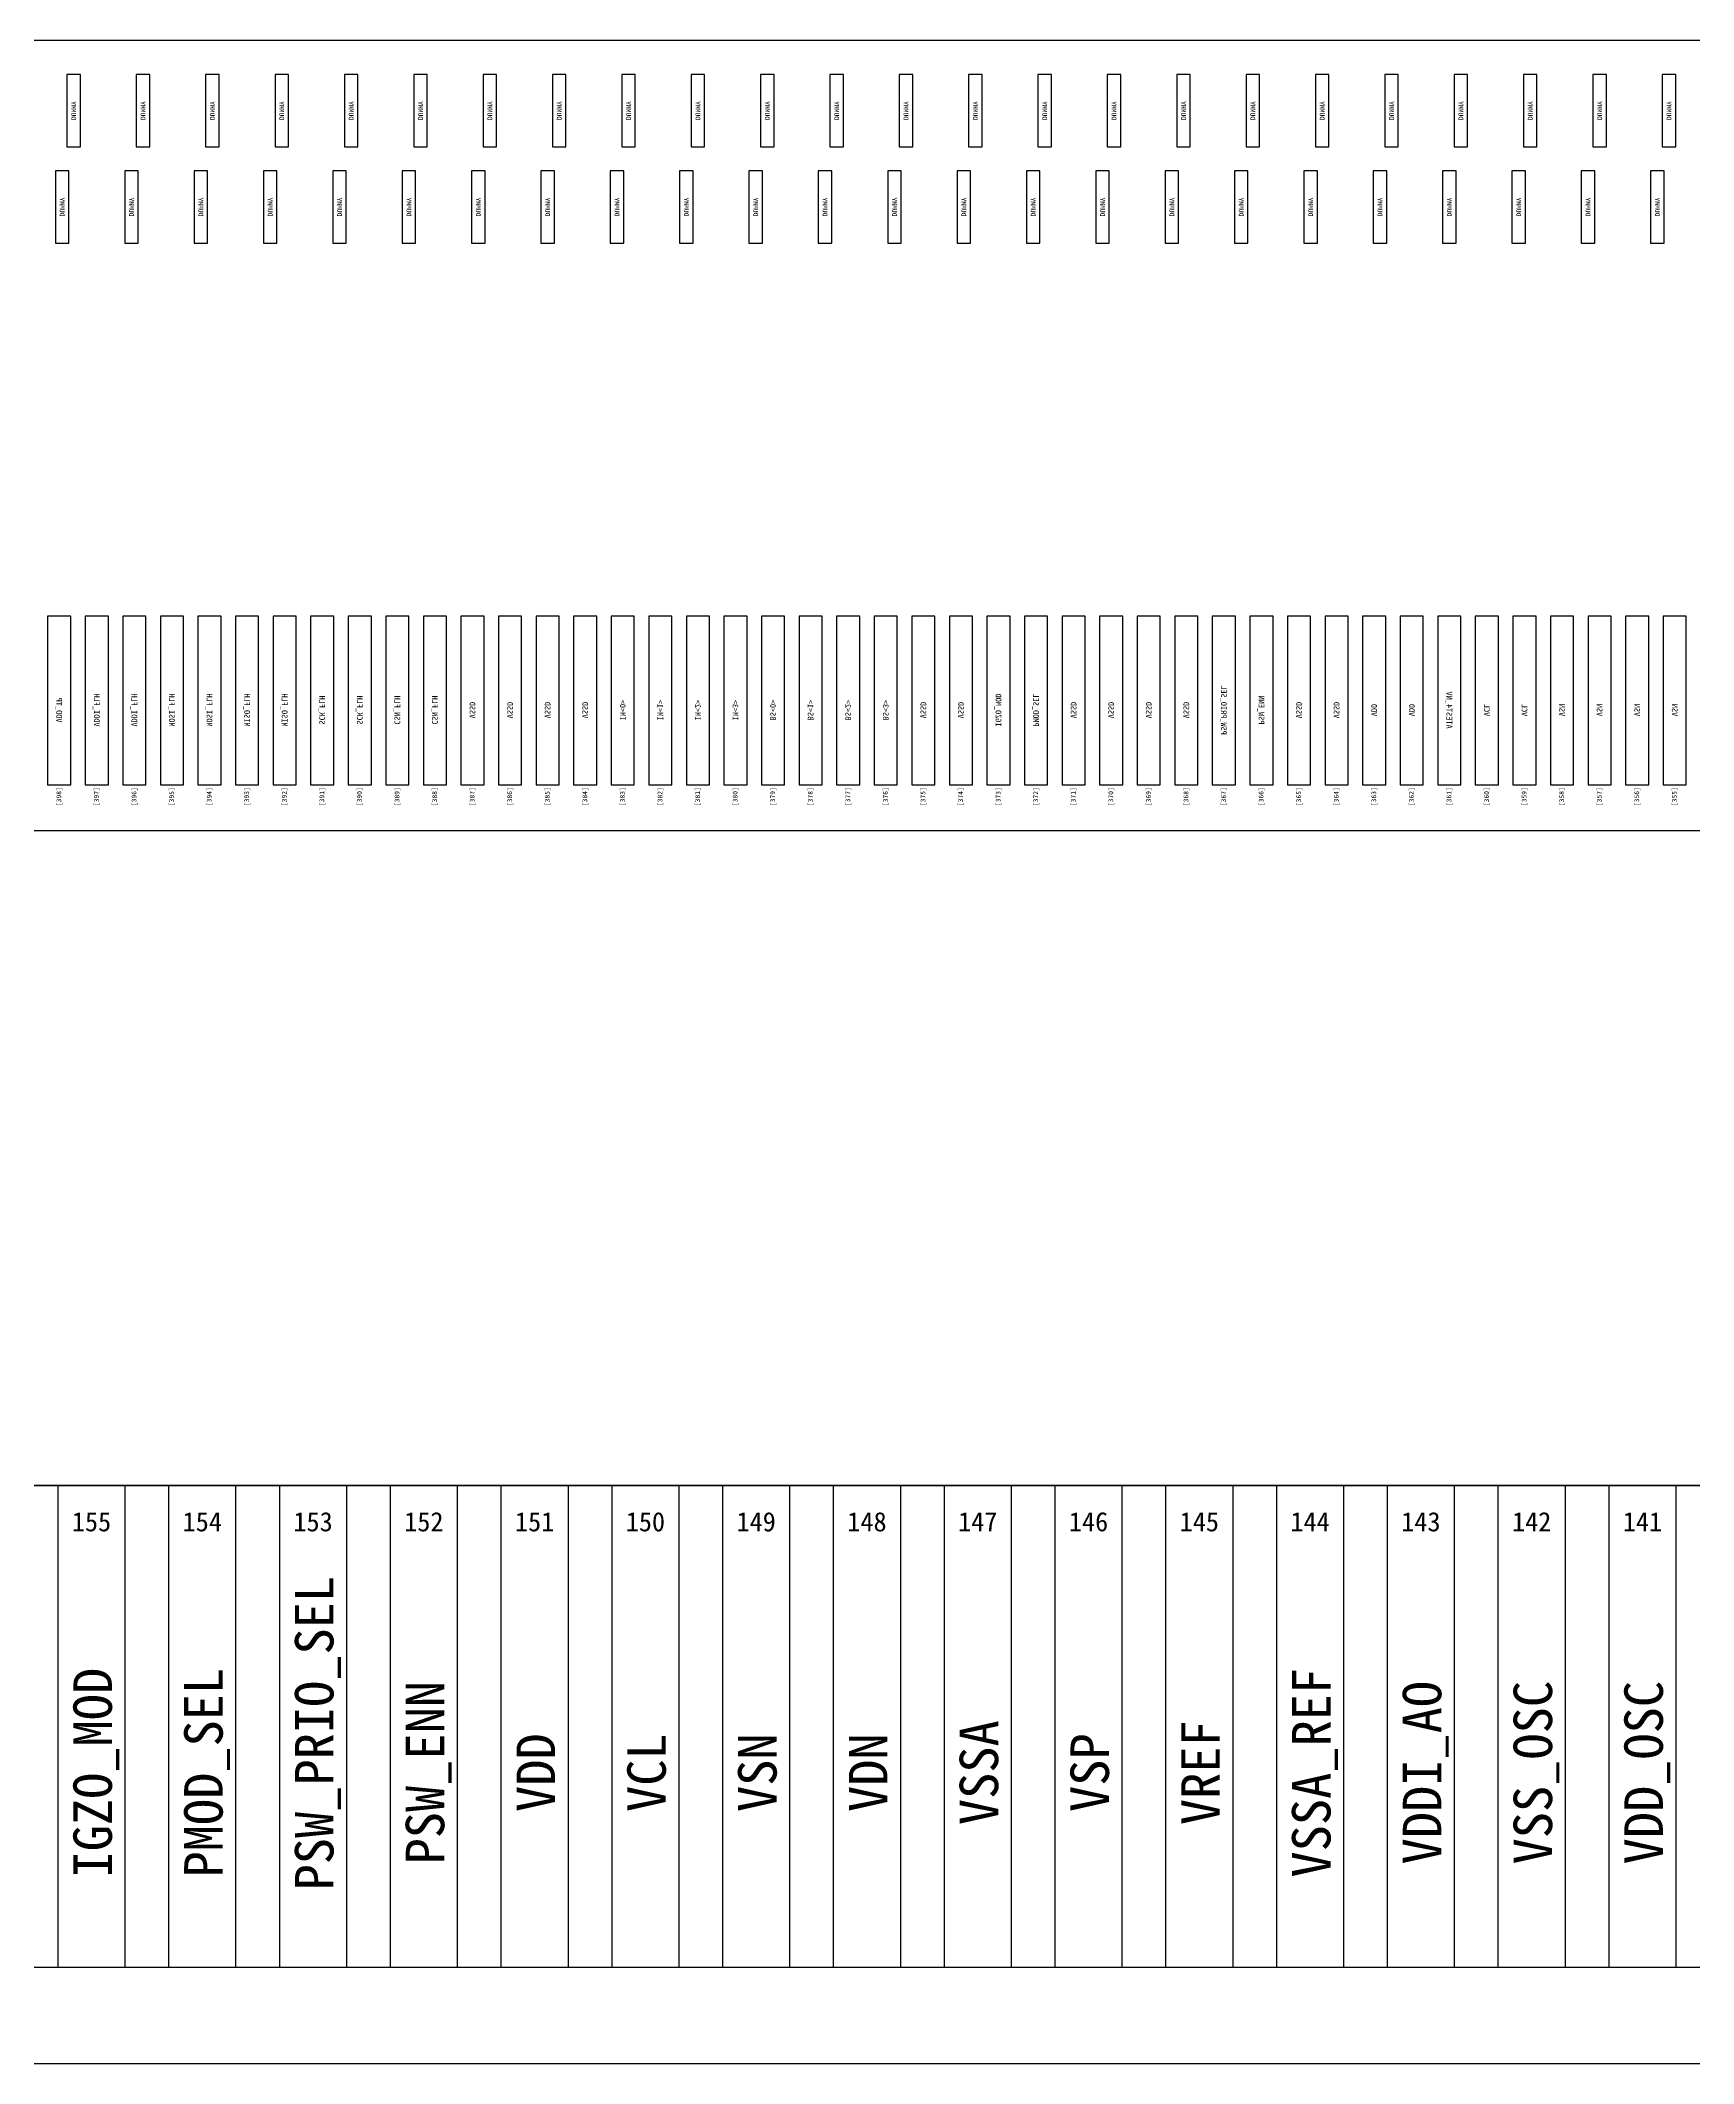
# Model space of a CAD drawing. Header units: millimetres. Extents: x 7349 to 7879, y -734 to -358.
# Drawn here: x 7447.591 to 7449.307, y -525.981 to -523.881 of the extents above; entities that cross this region are included whole.
import ezdxf
from ezdxf.enums import TextEntityAlignment as Align

# ---------------------------------------------------------------- set-up
doc = ezdxf.new("R2010")
doc.units = ezdxf.units.MM
doc.layers.add('FPC', color=42, linetype='Continuous')
doc.layers.add('标 注', color=3, linetype='Continuous')

# ---------------------------------------------------------------- blocks, each defined once
blk = doc.blocks.new('LCD')
at = {"color": 6}
blk.add_line((7370.5424, -538.5852), (7424.3824, -538.5852), dxfattribs=at)
for points in [[(7384.9624, -537.3052), (7409.9624, -537.3052), (7409.9624, -536.4852), (7384.9624, -536.4852)], [(7394.3894, -536.5955), (7394.4034, -536.5955), (7394.4034, -536.5205), (7394.3894, -536.5205)], [(7394.3894, -536.5955), (7394.4034, -536.5955), (7394.4034, -536.5205), (7394.3894, -536.5205)], [(7394.4614, -536.5955), (7394.4754, -536.5955), (7394.4754, -536.5205), (7394.4614, -536.5205)], [(7394.4614, -536.5955), (7394.4754, -536.5955), (7394.4754, -536.5205), (7394.4614, -536.5205)], [(7394.5334, -536.5955), (7394.5474, -536.5955), (7394.5474, -536.5205), (7394.5334, -536.5205)], [(7394.5334, -536.5955), (7394.5474, -536.5955), (7394.5474, -536.5205), (7394.5334, -536.5205)], [(7394.6054, -536.5955), (7394.6194, -536.5955), (7394.6194, -536.5205), (7394.6054, -536.5205)], [(7394.6054, -536.5955), (7394.6194, -536.5955), (7394.6194, -536.5205), (7394.6054, -536.5205)], [(7394.6774, -536.5955), (7394.6914, -536.5955), (7394.6914, -536.5205), (7394.6774, -536.5205)], [(7394.6774, -536.5955), (7394.6914, -536.5955), (7394.6914, -536.5205), (7394.6774, -536.5205)], [(7394.7494, -536.5955), (7394.7634, -536.5955), (7394.7634, -536.5205), (7394.7494, -536.5205)], [(7394.7494, -536.5955), (7394.7634, -536.5955), (7394.7634, -536.5205), (7394.7494, -536.5205)], [(7394.8214, -536.5955), (7394.8354, -536.5955), (7394.8354, -536.5205), (7394.8214, -536.5205)], [(7394.8214, -536.5955), (7394.8354, -536.5955), (7394.8354, -536.5205), (7394.8214, -536.5205)], [(7394.8934, -536.5955), (7394.9074, -536.5955), (7394.9074, -536.5205), (7394.8934, -536.5205)], [(7394.8934, -536.5955), (7394.9074, -536.5955), (7394.9074, -536.5205), (7394.8934, -536.5205)], [(7394.9654, -536.5955), (7394.9794, -536.5955), (7394.9794, -536.5205), (7394.9654, -536.5205)], [(7394.9654, -536.5955), (7394.9794, -536.5955), (7394.9794, -536.5205), (7394.9654, -536.5205)], [(7395.0374, -536.5955), (7395.0514, -536.5955), (7395.0514, -536.5205), (7395.0374, -536.5205)], [(7395.0374, -536.5955), (7395.0514, -536.5955), (7395.0514, -536.5205), (7395.0374, -536.5205)], [(7395.1094, -536.5955), (7395.1234, -536.5955), (7395.1234, -536.5205), (7395.1094, -536.5205)], [(7395.1094, -536.5955), (7395.1234, -536.5955), (7395.1234, -536.5205), (7395.1094, -536.5205)], [(7395.1814, -536.5955), (7395.1954, -536.5955), (7395.1954, -536.5205), (7395.1814, -536.5205)], [(7395.1814, -536.5955), (7395.1954, -536.5955), (7395.1954, -536.5205), (7395.1814, -536.5205)], [(7395.2534, -536.5955), (7395.2674, -536.5955), (7395.2674, -536.5205), (7395.2534, -536.5205)], [(7395.2534, -536.5955), (7395.2674, -536.5955), (7395.2674, -536.5205), (7395.2534, -536.5205)], [(7395.3254, -536.5955), (7395.3394, -536.5955), (7395.3394, -536.5205), (7395.3254, -536.5205)], [(7395.3254, -536.5955), (7395.3394, -536.5955), (7395.3394, -536.5205), (7395.3254, -536.5205)], [(7395.3974, -536.5955), (7395.4114, -536.5955), (7395.4114, -536.5205), (7395.3974, -536.5205)], [(7395.3974, -536.5955), (7395.4114, -536.5955), (7395.4114, -536.5205), (7395.3974, -536.5205)], [(7395.4694, -536.5955), (7395.4834, -536.5955), (7395.4834, -536.5205), (7395.4694, -536.5205)], [(7395.4694, -536.5955), (7395.4834, -536.5955), (7395.4834, -536.5205), (7395.4694, -536.5205)], [(7395.5414, -536.5955), (7395.5554, -536.5955), (7395.5554, -536.5205), (7395.5414, -536.5205)], [(7395.5414, -536.5955), (7395.5554, -536.5955), (7395.5554, -536.5205), (7395.5414, -536.5205)], [(7395.6134, -536.5955), (7395.6274, -536.5955), (7395.6274, -536.5205), (7395.6134, -536.5205)], [(7395.6134, -536.5955), (7395.6274, -536.5955), (7395.6274, -536.5205), (7395.6134, -536.5205)], [(7395.6854, -536.5955), (7395.6994, -536.5955), (7395.6994, -536.5205), (7395.6854, -536.5205)], [(7395.6854, -536.5955), (7395.6994, -536.5955), (7395.6994, -536.5205), (7395.6854, -536.5205)], [(7395.7574, -536.5955), (7395.7714, -536.5955), (7395.7714, -536.5205), (7395.7574, -536.5205)], [(7395.7574, -536.5955), (7395.7714, -536.5955), (7395.7714, -536.5205), (7395.7574, -536.5205)], [(7395.8294, -536.5955), (7395.8434, -536.5955), (7395.8434, -536.5205), (7395.8294, -536.5205)], [(7395.8294, -536.5955), (7395.8434, -536.5955), (7395.8434, -536.5205), (7395.8294, -536.5205)], [(7395.9014, -536.5955), (7395.9154, -536.5955), (7395.9154, -536.5205), (7395.9014, -536.5205)], [(7395.9014, -536.5955), (7395.9154, -536.5955), (7395.9154, -536.5205), (7395.9014, -536.5205)], [(7395.9734, -536.5955), (7395.9874, -536.5955), (7395.9874, -536.5205), (7395.9734, -536.5205)], [(7395.9734, -536.5955), (7395.9874, -536.5955), (7395.9874, -536.5205), (7395.9734, -536.5205)], [(7396.0454, -536.5955), (7396.0594, -536.5955), (7396.0594, -536.5205), (7396.0454, -536.5205)], [(7396.0454, -536.5955), (7396.0594, -536.5955), (7396.0594, -536.5205), (7396.0454, -536.5205)], [(7394.3774, -536.6955), (7394.3914, -536.6955), (7394.3914, -536.6205), (7394.3774, -536.6205)], [(7394.3774, -536.6955), (7394.3914, -536.6955), (7394.3914, -536.6205), (7394.3774, -536.6205)], [(7394.4494, -536.6955), (7394.4634, -536.6955), (7394.4634, -536.6205), (7394.4494, -536.6205)], [(7394.4494, -536.6955), (7394.4634, -536.6955), (7394.4634, -536.6205), (7394.4494, -536.6205)], [(7394.5214, -536.6955), (7394.5354, -536.6955), (7394.5354, -536.6205), (7394.5214, -536.6205)], [(7394.5214, -536.6955), (7394.5354, -536.6955), (7394.5354, -536.6205), (7394.5214, -536.6205)], [(7394.5934, -536.6955), (7394.6074, -536.6955), (7394.6074, -536.6205), (7394.5934, -536.6205)], [(7394.5934, -536.6955), (7394.6074, -536.6955), (7394.6074, -536.6205), (7394.5934, -536.6205)], [(7394.6654, -536.6955), (7394.6794, -536.6955), (7394.6794, -536.6205), (7394.6654, -536.6205)], [(7394.6654, -536.6955), (7394.6794, -536.6955), (7394.6794, -536.6205), (7394.6654, -536.6205)], [(7394.7374, -536.6955), (7394.7514, -536.6955), (7394.7514, -536.6205), (7394.7374, -536.6205)], [(7394.7374, -536.6955), (7394.7514, -536.6955), (7394.7514, -536.6205), (7394.7374, -536.6205)], [(7394.8094, -536.6955), (7394.8234, -536.6955), (7394.8234, -536.6205), (7394.8094, -536.6205)], [(7394.8094, -536.6955), (7394.8234, -536.6955), (7394.8234, -536.6205), (7394.8094, -536.6205)], [(7394.8814, -536.6955), (7394.8954, -536.6955), (7394.8954, -536.6205), (7394.8814, -536.6205)], [(7394.8814, -536.6955), (7394.8954, -536.6955), (7394.8954, -536.6205), (7394.8814, -536.6205)], [(7394.9534, -536.6955), (7394.9674, -536.6955), (7394.9674, -536.6205), (7394.9534, -536.6205)], [(7394.9534, -536.6955), (7394.9674, -536.6955), (7394.9674, -536.6205), (7394.9534, -536.6205)], [(7395.0254, -536.6955), (7395.0394, -536.6955), (7395.0394, -536.6205), (7395.0254, -536.6205)], [(7395.0254, -536.6955), (7395.0394, -536.6955), (7395.0394, -536.6205), (7395.0254, -536.6205)], [(7395.0974, -536.6955), (7395.1114, -536.6955), (7395.1114, -536.6205), (7395.0974, -536.6205)], [(7395.0974, -536.6955), (7395.1114, -536.6955), (7395.1114, -536.6205), (7395.0974, -536.6205)], [(7395.1694, -536.6955), (7395.1834, -536.6955), (7395.1834, -536.6205), (7395.1694, -536.6205)], [(7395.1694, -536.6955), (7395.1834, -536.6955), (7395.1834, -536.6205), (7395.1694, -536.6205)], [(7395.2414, -536.6955), (7395.2554, -536.6955), (7395.2554, -536.6205), (7395.2414, -536.6205)], [(7395.2414, -536.6955), (7395.2554, -536.6955), (7395.2554, -536.6205), (7395.2414, -536.6205)], [(7395.3134, -536.6955), (7395.3274, -536.6955), (7395.3274, -536.6205), (7395.3134, -536.6205)], [(7395.3134, -536.6955), (7395.3274, -536.6955), (7395.3274, -536.6205), (7395.3134, -536.6205)], [(7395.3854, -536.6955), (7395.3994, -536.6955), (7395.3994, -536.6205), (7395.3854, -536.6205)], [(7395.3854, -536.6955), (7395.3994, -536.6955), (7395.3994, -536.6205), (7395.3854, -536.6205)], [(7395.4574, -536.6955), (7395.4714, -536.6955), (7395.4714, -536.6205), (7395.4574, -536.6205)], [(7395.4574, -536.6955), (7395.4714, -536.6955), (7395.4714, -536.6205), (7395.4574, -536.6205)], [(7395.5294, -536.6955), (7395.5434, -536.6955), (7395.5434, -536.6205), (7395.5294, -536.6205)], [(7395.5294, -536.6955), (7395.5434, -536.6955), (7395.5434, -536.6205), (7395.5294, -536.6205)], [(7395.6014, -536.6955), (7395.6154, -536.6955), (7395.6154, -536.6205), (7395.6014, -536.6205)], [(7395.6014, -536.6955), (7395.6154, -536.6955), (7395.6154, -536.6205), (7395.6014, -536.6205)], [(7395.6734, -536.6955), (7395.6874, -536.6955), (7395.6874, -536.6205), (7395.6734, -536.6205)], [(7395.6734, -536.6955), (7395.6874, -536.6955), (7395.6874, -536.6205), (7395.6734, -536.6205)], [(7395.7454, -536.6955), (7395.7594, -536.6955), (7395.7594, -536.6205), (7395.7454, -536.6205)], [(7395.7454, -536.6955), (7395.7594, -536.6955), (7395.7594, -536.6205), (7395.7454, -536.6205)], [(7395.8174, -536.6955), (7395.8314, -536.6955), (7395.8314, -536.6205), (7395.8174, -536.6205)], [(7395.8174, -536.6955), (7395.8314, -536.6955), (7395.8314, -536.6205), (7395.8174, -536.6205)], [(7395.8894, -536.6955), (7395.9034, -536.6955), (7395.9034, -536.6205), (7395.8894, -536.6205)], [(7395.8894, -536.6955), (7395.9034, -536.6955), (7395.9034, -536.6205), (7395.8894, -536.6205)], [(7395.9614, -536.6955), (7395.9754, -536.6955), (7395.9754, -536.6205), (7395.9614, -536.6205)], [(7395.9614, -536.6955), (7395.9754, -536.6955), (7395.9754, -536.6205), (7395.9614, -536.6205)], [(7396.0334, -536.6955), (7396.0474, -536.6955), (7396.0474, -536.6205), (7396.0334, -536.6205)], [(7396.0334, -536.6955), (7396.0474, -536.6955), (7396.0474, -536.6205), (7396.0334, -536.6205)], [(7394.3694, -537.2577), (7394.3934, -537.2577), (7394.3934, -537.0827), (7394.3694, -537.0827)], [(7394.3694, -537.2577), (7394.3934, -537.2577), (7394.3934, -537.0827), (7394.3694, -537.0827)], [(7394.4084, -537.2577), (7394.4324, -537.2577), (7394.4324, -537.0827), (7394.4084, -537.0827)], [(7394.4084, -537.2577), (7394.4324, -537.2577), (7394.4324, -537.0827), (7394.4084, -537.0827)], [(7394.4474, -537.2577), (7394.4714, -537.2577), (7394.4714, -537.0827), (7394.4474, -537.0827)], [(7394.4474, -537.2577), (7394.4714, -537.2577), (7394.4714, -537.0827), (7394.4474, -537.0827)], [(7394.4864, -537.2577), (7394.5104, -537.2577), (7394.5104, -537.0827), (7394.4864, -537.0827)], [(7394.4864, -537.2577), (7394.5104, -537.2577), (7394.5104, -537.0827), (7394.4864, -537.0827)], [(7394.5254, -537.2577), (7394.5494, -537.2577), (7394.5494, -537.0827), (7394.5254, -537.0827)], [(7394.5254, -537.2577), (7394.5494, -537.2577), (7394.5494, -537.0827), (7394.5254, -537.0827)], [(7394.5644, -537.2577), (7394.5884, -537.2577), (7394.5884, -537.0827), (7394.5644, -537.0827)], [(7394.5644, -537.2577), (7394.5884, -537.2577), (7394.5884, -537.0827), (7394.5644, -537.0827)], [(7394.6034, -537.2577), (7394.6274, -537.2577), (7394.6274, -537.0827), (7394.6034, -537.0827)], [(7394.6034, -537.2577), (7394.6274, -537.2577), (7394.6274, -537.0827), (7394.6034, -537.0827)], [(7394.6424, -537.2577), (7394.6664, -537.2577), (7394.6664, -537.0827), (7394.6424, -537.0827)], [(7394.6424, -537.2577), (7394.6664, -537.2577), (7394.6664, -537.0827), (7394.6424, -537.0827)], [(7394.6814, -537.2577), (7394.7054, -537.2577), (7394.7054, -537.0827), (7394.6814, -537.0827)], [(7394.6814, -537.2577), (7394.7054, -537.2577), (7394.7054, -537.0827), (7394.6814, -537.0827)], [(7394.7204, -537.2577), (7394.7444, -537.2577), (7394.7444, -537.0827), (7394.7204, -537.0827)], [(7394.7204, -537.2577), (7394.7444, -537.2577), (7394.7444, -537.0827), (7394.7204, -537.0827)], [(7394.7594, -537.2577), (7394.7834, -537.2577), (7394.7834, -537.0827), (7394.7594, -537.0827)], [(7394.7594, -537.2577), (7394.7834, -537.2577), (7394.7834, -537.0827), (7394.7594, -537.0827)], [(7394.7984, -537.2577), (7394.8224, -537.2577), (7394.8224, -537.0827), (7394.7984, -537.0827)], [(7394.7984, -537.2577), (7394.8224, -537.2577), (7394.8224, -537.0827), (7394.7984, -537.0827)], [(7394.8374, -537.2577), (7394.8614, -537.2577), (7394.8614, -537.0827), (7394.8374, -537.0827)], [(7394.8374, -537.2577), (7394.8614, -537.2577), (7394.8614, -537.0827), (7394.8374, -537.0827)], [(7394.8764, -537.2577), (7394.9004, -537.2577), (7394.9004, -537.0827), (7394.8764, -537.0827)], [(7394.8764, -537.2577), (7394.9004, -537.2577), (7394.9004, -537.0827), (7394.8764, -537.0827)], [(7394.9154, -537.2577), (7394.9394, -537.2577), (7394.9394, -537.0827), (7394.9154, -537.0827)], [(7394.9154, -537.2577), (7394.9394, -537.2577), (7394.9394, -537.0827), (7394.9154, -537.0827)], [(7394.9544, -537.2577), (7394.9784, -537.2577), (7394.9784, -537.0827), (7394.9544, -537.0827)], [(7394.9544, -537.2577), (7394.9784, -537.2577), (7394.9784, -537.0827), (7394.9544, -537.0827)], [(7394.9934, -537.2577), (7395.0174, -537.2577), (7395.0174, -537.0827), (7394.9934, -537.0827)], [(7394.9934, -537.2577), (7395.0174, -537.2577), (7395.0174, -537.0827), (7394.9934, -537.0827)], [(7395.0324, -537.2577), (7395.0564, -537.2577), (7395.0564, -537.0827), (7395.0324, -537.0827)], [(7395.0324, -537.2577), (7395.0564, -537.2577), (7395.0564, -537.0827), (7395.0324, -537.0827)], [(7395.0714, -537.2577), (7395.0954, -537.2577), (7395.0954, -537.0827), (7395.0714, -537.0827)], [(7395.0714, -537.2577), (7395.0954, -537.2577), (7395.0954, -537.0827), (7395.0714, -537.0827)], [(7395.1104, -537.2577), (7395.1344, -537.2577), (7395.1344, -537.0827), (7395.1104, -537.0827)], [(7395.1104, -537.2577), (7395.1344, -537.2577), (7395.1344, -537.0827), (7395.1104, -537.0827)], [(7395.1494, -537.2577), (7395.1734, -537.2577), (7395.1734, -537.0827), (7395.1494, -537.0827)], [(7395.1494, -537.2577), (7395.1734, -537.2577), (7395.1734, -537.0827), (7395.1494, -537.0827)], [(7395.1884, -537.2577), (7395.2124, -537.2577), (7395.2124, -537.0827), (7395.1884, -537.0827)], [(7395.1884, -537.2577), (7395.2124, -537.2577), (7395.2124, -537.0827), (7395.1884, -537.0827)], [(7395.2274, -537.2577), (7395.2514, -537.2577), (7395.2514, -537.0827), (7395.2274, -537.0827)], [(7395.2274, -537.2577), (7395.2514, -537.2577), (7395.2514, -537.0827), (7395.2274, -537.0827)], [(7395.2664, -537.2577), (7395.2904, -537.2577), (7395.2904, -537.0827), (7395.2664, -537.0827)], [(7395.2664, -537.2577), (7395.2904, -537.2577), (7395.2904, -537.0827), (7395.2664, -537.0827)], [(7395.3054, -537.2577), (7395.3294, -537.2577), (7395.3294, -537.0827), (7395.3054, -537.0827)], [(7395.3054, -537.2577), (7395.3294, -537.2577), (7395.3294, -537.0827), (7395.3054, -537.0827)], [(7395.3444, -537.2577), (7395.3684, -537.2577), (7395.3684, -537.0827), (7395.3444, -537.0827)], [(7395.3444, -537.2577), (7395.3684, -537.2577), (7395.3684, -537.0827), (7395.3444, -537.0827)], [(7395.3834, -537.2577), (7395.4074, -537.2577), (7395.4074, -537.0827), (7395.3834, -537.0827)], [(7395.3834, -537.2577), (7395.4074, -537.2577), (7395.4074, -537.0827), (7395.3834, -537.0827)], [(7395.4224, -537.2577), (7395.4464, -537.2577), (7395.4464, -537.0827), (7395.4224, -537.0827)], [(7395.4224, -537.2577), (7395.4464, -537.2577), (7395.4464, -537.0827), (7395.4224, -537.0827)], [(7395.4614, -537.2577), (7395.4854, -537.2577), (7395.4854, -537.0827), (7395.4614, -537.0827)], [(7395.4614, -537.2577), (7395.4854, -537.2577), (7395.4854, -537.0827), (7395.4614, -537.0827)], [(7395.5004, -537.2577), (7395.5244, -537.2577), (7395.5244, -537.0827), (7395.5004, -537.0827)], [(7395.5004, -537.2577), (7395.5244, -537.2577), (7395.5244, -537.0827), (7395.5004, -537.0827)], [(7395.5394, -537.2577), (7395.5634, -537.2577), (7395.5634, -537.0827), (7395.5394, -537.0827)], [(7395.5394, -537.2577), (7395.5634, -537.2577), (7395.5634, -537.0827), (7395.5394, -537.0827)], [(7395.5784, -537.2577), (7395.6024, -537.2577), (7395.6024, -537.0827), (7395.5784, -537.0827)], [(7395.5784, -537.2577), (7395.6024, -537.2577), (7395.6024, -537.0827), (7395.5784, -537.0827)], [(7395.6174, -537.2577), (7395.6414, -537.2577), (7395.6414, -537.0827), (7395.6174, -537.0827)], [(7395.6174, -537.2577), (7395.6414, -537.2577), (7395.6414, -537.0827), (7395.6174, -537.0827)], [(7395.6564, -537.2577), (7395.6804, -537.2577), (7395.6804, -537.0827), (7395.6564, -537.0827)], [(7395.6564, -537.2577), (7395.6804, -537.2577), (7395.6804, -537.0827), (7395.6564, -537.0827)], [(7395.6954, -537.2577), (7395.7194, -537.2577), (7395.7194, -537.0827), (7395.6954, -537.0827)], [(7395.6954, -537.2577), (7395.7194, -537.2577), (7395.7194, -537.0827), (7395.6954, -537.0827)], [(7395.7344, -537.2577), (7395.7584, -537.2577), (7395.7584, -537.0827), (7395.7344, -537.0827)], [(7395.7344, -537.2577), (7395.7584, -537.2577), (7395.7584, -537.0827), (7395.7344, -537.0827)], [(7395.7734, -537.2577), (7395.7974, -537.2577), (7395.7974, -537.0827), (7395.7734, -537.0827)], [(7395.7734, -537.2577), (7395.7974, -537.2577), (7395.7974, -537.0827), (7395.7734, -537.0827)], [(7395.8124, -537.2577), (7395.8364, -537.2577), (7395.8364, -537.0827), (7395.8124, -537.0827)], [(7395.8124, -537.2577), (7395.8364, -537.2577), (7395.8364, -537.0827), (7395.8124, -537.0827)], [(7395.8514, -537.2577), (7395.8754, -537.2577), (7395.8754, -537.0827), (7395.8514, -537.0827)], [(7395.8514, -537.2577), (7395.8754, -537.2577), (7395.8754, -537.0827), (7395.8514, -537.0827)], [(7395.8904, -537.2577), (7395.9144, -537.2577), (7395.9144, -537.0827), (7395.8904, -537.0827)], [(7395.8904, -537.2577), (7395.9144, -537.2577), (7395.9144, -537.0827), (7395.8904, -537.0827)], [(7395.9294, -537.2577), (7395.9534, -537.2577), (7395.9534, -537.0827), (7395.9294, -537.0827)], [(7395.9294, -537.2577), (7395.9534, -537.2577), (7395.9534, -537.0827), (7395.9294, -537.0827)], [(7395.9684, -537.2577), (7395.9924, -537.2577), (7395.9924, -537.0827), (7395.9684, -537.0827)], [(7395.9684, -537.2577), (7395.9924, -537.2577), (7395.9924, -537.0827), (7395.9684, -537.0827)], [(7396.0074, -537.2577), (7396.0314, -537.2577), (7396.0314, -537.0827), (7396.0074, -537.0827)], [(7396.0074, -537.2577), (7396.0314, -537.2577), (7396.0314, -537.0827), (7396.0074, -537.0827)], [(7396.0464, -537.2577), (7396.0704, -537.2577), (7396.0704, -537.0827), (7396.0464, -537.0827)], [(7396.0464, -537.2577), (7396.0704, -537.2577), (7396.0704, -537.0827), (7396.0464, -537.0827)], [(7382.0249, -538.4852), (7412.8999, -538.4852), (7412.8999, -537.9852), (7382.0249, -537.9852)], [(7394.3799, -538.4852), (7394.4499, -538.4852), (7394.4499, -537.9852), (7394.3799, -537.9852)], [(7394.4949, -538.4852), (7394.5649, -538.4852), (7394.5649, -537.9852), (7394.4949, -537.9852)], [(7394.6099, -538.4852), (7394.6799, -538.4852), (7394.6799, -537.9852), (7394.6099, -537.9852)], [(7394.7249, -538.4852), (7394.7949, -538.4852), (7394.7949, -537.9852), (7394.7249, -537.9852)], [(7394.8399, -538.4852), (7394.9099, -538.4852), (7394.9099, -537.9852), (7394.8399, -537.9852)], [(7394.9549, -538.4852), (7395.0249, -538.4852), (7395.0249, -537.9852), (7394.9549, -537.9852)], [(7395.0699, -538.4852), (7395.1399, -538.4852), (7395.1399, -537.9852), (7395.0699, -537.9852)], [(7395.1849, -538.4852), (7395.2549, -538.4852), (7395.2549, -537.9852), (7395.1849, -537.9852)], [(7395.2999, -538.4852), (7395.3699, -538.4852), (7395.3699, -537.9852), (7395.2999, -537.9852)], [(7395.4149, -538.4852), (7395.4849, -538.4852), (7395.4849, -537.9852), (7395.4149, -537.9852)], [(7395.5299, -538.4852), (7395.5999, -538.4852), (7395.5999, -537.9852), (7395.5299, -537.9852)], [(7395.6449, -538.4852), (7395.7149, -538.4852), (7395.7149, -537.9852), (7395.6449, -537.9852)], [(7395.7599, -538.4852), (7395.8299, -538.4852), (7395.8299, -537.9852), (7395.7599, -537.9852)], [(7395.8749, -538.4852), (7395.9449, -538.4852), (7395.9449, -537.9852), (7395.8749, -537.9852)], [(7395.9899, -538.4852), (7396.0599, -538.4852), (7396.0599, -537.9852), (7395.9899, -537.9852)]]:
    blk.add_lwpolyline(points, close=True, dxfattribs=at)
at = {"color": 6, "text_generation_flag": 4}
for s, height, p in [('DUMMY', 0.005, (7394.3964, -536.558)), ('DUMMY', 0.005, (7394.4684, -536.558)), ('DUMMY', 0.005, (7394.5404, -536.558)), ('DUMMY', 0.005, (7394.6124, -536.558)), ('DUMMY', 0.005, (7394.6844, -536.558)), ('DUMMY', 0.005, (7394.7564, -536.558)), ('DUMMY', 0.005, (7394.8284, -536.558)), ('DUMMY', 0.005, (7394.9004, -536.558)), ('DUMMY', 0.005, (7394.9724, -536.558)), ('DUMMY', 0.005, (7395.0444, -536.558)), ('DUMMY', 0.005, (7395.1164, -536.558)), ('DUMMY', 0.005, (7395.1884, -536.558)), ('DUMMY', 0.005, (7395.2604, -536.558)), ('DUMMY', 0.005, (7395.3324, -536.558)), ('DUMMY', 0.005, (7395.4044, -536.558)), ('DUMMY', 0.005, (7395.4764, -536.558)), ('DUMMY', 0.005, (7395.5484, -536.558)), ('DUMMY', 0.005, (7395.6204, -536.558)), ('DUMMY', 0.005, (7395.6924, -536.558)), ('DUMMY', 0.005, (7395.7644, -536.558)), ('DUMMY', 0.005, (7395.8364, -536.558)), ('DUMMY', 0.005, (7395.9084, -536.558)), ('DUMMY', 0.005, (7395.9804, -536.558)), ('DUMMY', 0.005, (7396.0524, -536.558)), ('DUMMY', 0.005, (7394.3844, -536.658)), ('DUMMY', 0.005, (7394.4564, -536.658)), ('DUMMY', 0.005, (7394.5284, -536.658)), ('DUMMY', 0.005, (7394.6004, -536.658)), ('DUMMY', 0.005, (7394.6724, -536.658)), ('DUMMY', 0.005, (7394.7444, -536.658)), ('DUMMY', 0.005, (7394.8164, -536.658)), ('DUMMY', 0.005, (7394.8884, -536.658)), ('DUMMY', 0.005, (7394.9604, -536.658)), ('DUMMY', 0.005, (7395.0324, -536.658)), ('DUMMY', 0.005, (7395.1044, -536.658)), ('DUMMY', 0.005, (7395.1764, -536.658)), ('DUMMY', 0.005, (7395.2484, -536.658)), ('DUMMY', 0.005, (7395.3204, -536.658)), ('DUMMY', 0.005, (7395.3924, -536.658)), ('DUMMY', 0.005, (7395.4644, -536.658)), ('DUMMY', 0.005, (7395.5364, -536.658)), ('DUMMY', 0.005, (7395.6084, -536.658)), ('DUMMY', 0.005, (7395.6804, -536.658)), ('DUMMY', 0.005, (7395.7524, -536.658)), ('DUMMY', 0.005, (7395.8244, -536.658)), ('DUMMY', 0.005, (7395.8964, -536.658)), ('DUMMY', 0.005, (7395.9684, -536.658)), ('DUMMY', 0.005, (7396.0404, -536.658)), ('PSW_PRIO_SEL', 0.006, (7395.5904, -537.1802)), ('VDD_TP', 0.006, (7394.3814, -537.1802)), ('VDDI_FLH', 0.006, (7394.4204, -537.1802)), ('VDDI_FLH', 0.006, (7394.4594, -537.1802)), ('MOSI_FLH', 0.006, (7394.4984, -537.1802)), ('MOSI_FLH', 0.006, (7394.5374, -537.1802)), ('MISO_FLH', 0.006, (7394.5764, -537.1802)), ('MISO_FLH', 0.006, (7394.6154, -537.1802)), ('SCK_FLH', 0.006, (7394.6544, -537.1802)), ('SCK_FLH', 0.006, (7394.6934, -537.1802)), ('CSN_FLH', 0.006, (7394.7324, -537.1802)), ('CSN_FLH', 0.006, (7394.7714, -537.1802)), ('VSSD', 0.006, (7394.8104, -537.1802)), ('VSSD', 0.006, (7394.8494, -537.1802)), ('VSSD', 0.006, (7394.8884, -537.1802)), ('VSSD', 0.006, (7394.9274, -537.1802)), ('IM<0>', 0.006, (7394.9664, -537.1802)), ('IM<1>', 0.006, (7395.0054, -537.1802)), ('IM<2>', 0.006, (7395.0444, -537.1802)), ('IM<3>', 0.006, (7395.0834, -537.1802)), ('BS<0>', 0.006, (7395.1224, -537.1802)), ('BS<1>', 0.006, (7395.1614, -537.1802)), ('BS<2>', 0.006, (7395.2004, -537.1802)), ('BS<3>', 0.006, (7395.2394, -537.1802)), ('VSSD', 0.006, (7395.2784, -537.1802)), ('VSSD', 0.006, (7395.3174, -537.1802)), ('IGZO_MOD', 0.006, (7395.3564, -537.1802)), ('PMOD_SEL', 0.006, (7395.3954, -537.1802)), ('VSSD', 0.006, (7395.4344, -537.1802)), ('VSSD', 0.006, (7395.4734, -537.1802)), ('VSSD', 0.006, (7395.5124, -537.1802)), ('VSSD', 0.006, (7395.5514, -537.1802)), ('PSW_ENN', 0.006, (7395.6294, -537.1802)), ('VSSD', 0.006, (7395.6684, -537.1802)), ('VSSD', 0.006, (7395.7074, -537.1802)), ('VDD', 0.006, (7395.7464, -537.1802)), ('VDD', 0.006, (7395.7854, -537.1802)), ('ATEST4_NV', 0.006, (7395.8244, -537.1802)), ('VCL', 0.006, (7395.8634, -537.1802)), ('VCL', 0.006, (7395.9024, -537.1802)), ('VSN', 0.006, (7395.9414, -537.1802)), ('VSN', 0.006, (7395.9804, -537.1802)), ('VSN', 0.006, (7396.0194, -537.1802)), ('VSN', 0.006, (7396.0584, -537.1802))]:
    blk.add_text(s, height=height, rotation=90, dxfattribs=at).set_placement(p, align=Align.MIDDLE_CENTER)
at = {"color": 6}
for s, height, p in [('[398]', 0.005, (7394.381, -537.2701)), ('[397]', 0.005, (7394.42, -537.2701)), ('[396]', 0.005, (7394.459, -537.2701)), ('[395]', 0.005, (7394.498, -537.2701)), ('[394]', 0.005, (7394.537, -537.2701)), ('[393]', 0.005, (7394.576, -537.2701)), ('[392]', 0.005, (7394.615, -537.2701)), ('[391]', 0.005, (7394.654, -537.2701)), ('[390]', 0.005, (7394.693, -537.2701)), ('[389]', 0.005, (7394.732, -537.2701)), ('[388]', 0.005, (7394.771, -537.2701)), ('[387]', 0.005, (7394.81, -537.2701)), ('[386]', 0.005, (7394.849, -537.2701)), ('[385]', 0.005, (7394.888, -537.2701)), ('[384]', 0.005, (7394.927, -537.2701)), ('[383]', 0.005, (7394.966, -537.2701)), ('[382]', 0.005, (7395.005, -537.2701)), ('[381]', 0.005, (7395.044, -537.2701)), ('[380]', 0.005, (7395.083, -537.2701)), ('[379]', 0.005, (7395.122, -537.2701)), ('[378]', 0.005, (7395.161, -537.2701)), ('[377]', 0.005, (7395.2, -537.2701)), ('[376]', 0.005, (7395.239, -537.2701)), ('[375]', 0.005, (7395.278, -537.2701)), ('[374]', 0.005, (7395.317, -537.2701)), ('[373]', 0.005, (7395.356, -537.2701)), ('[372]', 0.005, (7395.395, -537.2701)), ('[371]', 0.005, (7395.434, -537.2701)), ('[370]', 0.005, (7395.473, -537.2701)), ('[369]', 0.005, (7395.512, -537.2701)), ('[368]', 0.005, (7395.551, -537.2701)), ('[367]', 0.005, (7395.59, -537.2701)), ('[366]', 0.005, (7395.629, -537.2701)), ('[365]', 0.005, (7395.668, -537.2701)), ('[364]', 0.005, (7395.707, -537.2701)), ('[363]', 0.005, (7395.746, -537.2701)), ('[362]', 0.005, (7395.785, -537.2701)), ('[361]', 0.005, (7395.824, -537.2701)), ('[360]', 0.005, (7395.863, -537.2701)), ('[359]', 0.005, (7395.902, -537.2701)), ('[358]', 0.005, (7395.941, -537.2701)), ('[357]', 0.005, (7395.98, -537.2701)), ('[356]', 0.005, (7396.019, -537.2701)), ('[355]', 0.005, (7396.058, -537.2701)), ('PSW_PRIO_SEL', 0.04, (7394.6461, -538.2422)), ('IGZO_MOD', 0.04, (7394.4161, -538.2832)), ('PMOD_SEL', 0.04, (7394.5311, -538.2832)), ('VSSA_REF', 0.04, (7395.6811, -538.2832)), ('PSW_ENN', 0.04, (7394.7611, -538.2832)), ('VDDI_AO', 0.04, (7395.7961, -538.2832)), ('VSS_OSC', 0.04, (7395.9111, -538.2832)), ('VDD_OSC', 0.04, (7396.0261, -538.2832)), ('VSSA', 0.04, (7395.3361, -538.2832)), ('VDD', 0.04, (7394.8761, -538.2832)), ('VCL', 0.04, (7394.9911, -538.2832)), ('VSN', 0.04, (7395.1061, -538.2832)), ('VDN', 0.04, (7395.2211, -538.2832)), ('VSP', 0.04, (7395.4511, -538.2832)), ('VREF', 0.04, (7395.5661, -538.2832))]:
    blk.add_text(s, height=height, rotation=90, dxfattribs=at).set_placement(p, align=Align.MIDDLE_CENTER)
for s, p in [('155', (7394.4149, -538.0227)), ('154', (7394.5299, -538.0227)), ('153', (7394.6449, -538.0227)), ('152', (7394.7599, -538.0227)), ('151', (7394.8749, -538.0227)), ('150', (7394.9899, -538.0227)), ('149', (7395.1049, -538.0227)), ('148', (7395.2199, -538.0227)), ('147', (7395.3349, -538.0227)), ('146', (7395.4499, -538.0227)), ('145', (7395.5649, -538.0227)), ('144', (7395.6799, -538.0227)), ('143', (7395.7949, -538.0227)), ('142', (7395.9099, -538.0227)), ('141', (7396.0249, -538.0227))]:
    blk.add_text(s, height=0.02, dxfattribs=at).set_placement(p, align=Align.MIDDLE_CENTER)

msp = doc.modelspace()

# ---------------------------------------------------------------- linework, layer by layer
at = {"color": 6}
for points in [[(7435.2537, -525.8812), (7466.1287, -525.8812), (7466.1287, -525.3812), (7435.2537, -525.3812)], [(7447.6087, -525.8812), (7447.6787, -525.8812), (7447.6787, -525.3812), (7447.6087, -525.3812)], [(7447.7237, -525.8812), (7447.7937, -525.8812), (7447.7937, -525.3812), (7447.7237, -525.3812)], [(7447.8387, -525.8812), (7447.9087, -525.8812), (7447.9087, -525.3812), (7447.8387, -525.3812)], [(7447.9537, -525.8812), (7448.0237, -525.8812), (7448.0237, -525.3812), (7447.9537, -525.3812)], [(7448.0687, -525.8812), (7448.1387, -525.8812), (7448.1387, -525.3812), (7448.0687, -525.3812)], [(7448.1837, -525.8812), (7448.2537, -525.8812), (7448.2537, -525.3812), (7448.1837, -525.3812)], [(7448.2987, -525.8812), (7448.3687, -525.8812), (7448.3687, -525.3812), (7448.2987, -525.3812)], [(7448.4137, -525.8812), (7448.4837, -525.8812), (7448.4837, -525.3812), (7448.4137, -525.3812)], [(7448.5287, -525.8812), (7448.5987, -525.8812), (7448.5987, -525.3812), (7448.5287, -525.3812)], [(7448.6437, -525.8812), (7448.7137, -525.8812), (7448.7137, -525.3812), (7448.6437, -525.3812)], [(7448.7587, -525.8812), (7448.8287, -525.8812), (7448.8287, -525.3812), (7448.7587, -525.3812)], [(7448.8737, -525.8812), (7448.9437, -525.8812), (7448.9437, -525.3812), (7448.8737, -525.3812)], [(7448.9887, -525.8812), (7449.0587, -525.8812), (7449.0587, -525.3812), (7448.9887, -525.3812)], [(7449.1037, -525.8812), (7449.1737, -525.8812), (7449.1737, -525.3812), (7449.1037, -525.3812)], [(7449.2187, -525.8812), (7449.2887, -525.8812), (7449.2887, -525.3812), (7449.2187, -525.3812)]]:
    msp.add_lwpolyline(points, close=True, dxfattribs=at)
at = {"layer": 'FPC', "color": 30}
msp.add_line((7434.8562, -525.3812), (7466.5262, -525.3812), dxfattribs=at)

# ---------------------------------------------------------------- block references
at = {"layer": '标 注', "color": 7}
msp.add_blockref('LCD', (53.2288, 12.6039), dxfattribs=at)

# ---------------------------------------------------------------- texts
at = {"color": 6}
for s, p in [('155', (7447.6437, -525.4188)), ('154', (7447.7587, -525.4188)), ('153', (7447.8737, -525.4188)), ('152', (7447.9887, -525.4188)), ('151', (7448.1037, -525.4188)), ('150', (7448.2187, -525.4188)), ('149', (7448.3337, -525.4188)), ('148', (7448.4487, -525.4188)), ('147', (7448.5637, -525.4188)), ('146', (7448.6787, -525.4188)), ('145', (7448.7937, -525.4188)), ('144', (7448.9087, -525.4188)), ('143', (7449.0237, -525.4188)), ('142', (7449.1387, -525.4188)), ('141', (7449.2537, -525.4188))]:
    msp.add_text(s, height=0.02, dxfattribs=at).set_placement(p, align=Align.MIDDLE_CENTER)
for s, p in [('PSW_PRIO_SEL', (7447.8749, -525.6383)), ('IGZO_MOD', (7447.6449, -525.6793)), ('PMOD_SEL', (7447.7599, -525.6793)), ('PSW_ENN', (7447.9899, -525.6793)), ('VSSA_REF', (7448.9099, -525.6793)), ('VDDI_AO', (7449.0249, -525.6793)), ('VSS_OSC', (7449.1399, -525.6793)), ('VDD_OSC', (7449.2549, -525.6793)), ('VSSA', (7448.5649, -525.6793)), ('VREF', (7448.7949, -525.6793)), ('VDD', (7448.1049, -525.6793)), ('VCL', (7448.2199, -525.6793)), ('VSN', (7448.3349, -525.6793)), ('VDN', (7448.4499, -525.6793)), ('VSP', (7448.6799, -525.6793))]:
    msp.add_text(s, height=0.04, rotation=90, dxfattribs=at).set_placement(p, align=Align.MIDDLE_CENTER)

doc.saveas('drawing.dxf')
